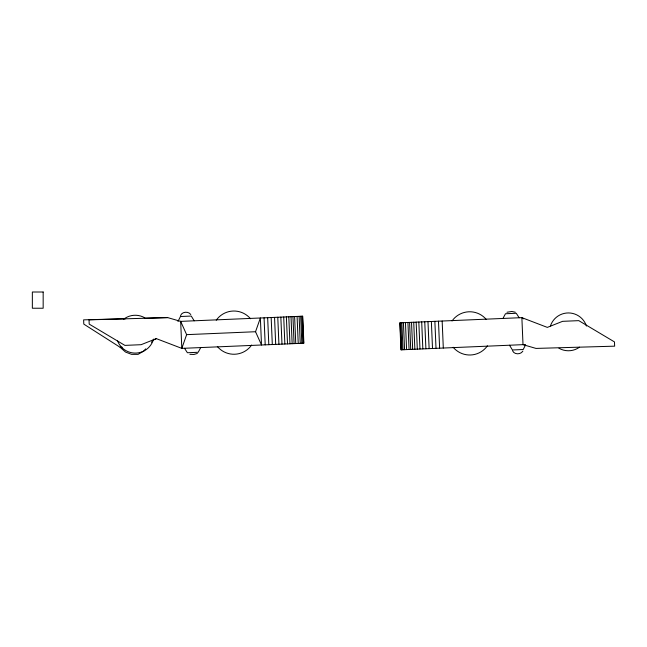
<?xml version="1.0" encoding="UTF-8"?>
<svg xmlns="http://www.w3.org/2000/svg" width="647" height="647" viewBox="0 0 647 647"><rect width="100%" height="100%" fill="white"/><g stroke="black" fill="none" stroke-linecap="round" stroke-linejoin="round"><path stroke-width="0.97" d="M186.635 334.645L181.807 348.377L156.348 338.64L141.095 344.697L124.895 345.385L89.205 324.115L89.027 319.853L167.686 317.604L180.667 321.373L186.635 334.645L255.541 331.725L260.369 317.992L261.517 344.997L255.541 331.725M180.529 315.72C181.839 311.563 188.423 311.045 190.784 314.523M177.965 321.486L180.456 316.512L191.261 316.051L194.165 320.799M525.299 345.369L523.221 349.509L512.416 349.97L509.512 345.223M200.716 347.576L198.208 352.283L187.404 352.744L184.508 348.264M502.962 318.445L505.469 313.746L516.274 313.285L519.169 317.758M522.873 351.078C520.819 354.742 514.211 354.791 512.553 350.755M145.64 348.895L143.691 351.119L138.078 354.362L131.592 354.362L125.526 352.057L120.18 347.334L83.803 324.115L83.625 319.853L125.655 318.728M151.463 342.239L153.412 340.015L156.348 338.64M197.343 353.448L193.946 354.459L189.878 354.321M506.989 312.242L511.842 311.482L515.311 312.202M120.18 347.334L122.178 347.188M180.335 321.389L302.715 316.197L303.864 343.201L181.807 348.377L180.667 321.373M525.437 344.552L400.962 349.833L399.814 322.829L521.87 317.645L547.33 327.39L562.583 321.333L578.782 320.645L614.472 341.915L614.65 346.169L535.991 348.418L523.011 344.649L521.87 317.645L523.463 318.85M144.669 318.219L167.686 317.604M442.16 321.033L443.308 348.037M438.472 321.187L439.62 348.191M434.865 321.341L436.013 348.345M431.363 321.486L432.511 348.49M427.982 321.632L429.131 348.636M424.756 321.769L425.904 348.773M421.69 321.899L422.839 348.903M418.819 322.02L419.968 349.024M416.158 322.133L417.307 349.137M413.724 322.238L414.873 349.243M411.524 322.327L412.673 349.331M409.591 322.408L410.732 349.42M407.917 322.481L409.066 349.485M405.451 322.586L406.591 349.59M403.421 322.675L404.569 349.679M401.844 322.74L402.992 349.744M400.719 322.788L401.868 349.792M400.04 322.821L401.189 349.825M302.489 316.205L303.637 343.209M301.809 316.229L302.958 343.242M300.685 316.278L301.834 343.29M299.108 316.351L300.257 343.355M297.086 316.432L298.227 343.436M294.611 316.537L295.76 343.541M292.945 316.609L294.086 343.614M291.004 316.69L292.153 343.694M288.805 316.787L289.953 343.792M286.37 316.884L287.519 343.897M283.709 316.998L284.858 344.01M280.838 317.119L281.987 344.131M277.773 317.256L278.922 344.261M274.546 317.394L275.695 344.398M271.166 317.531L272.314 344.536M267.664 317.685L268.812 344.689M264.057 317.839L265.205 344.843M251.634 345.061A21.626 21.626 0 0 1 217.36 346.517M216.244 320.216A21.626 21.626 0 0 1 250.518 318.761M153.533 339.109A18.925 18.925 0 0 1 117.584 340.912M123.391 319.44A18.925 18.925 0 0 1 144.766 317.806M487.434 345.813A21.626 21.626 0 0 1 453.159 347.269M452.043 320.961A21.626 21.626 0 0 1 486.318 319.505M579.494 347.188A18.925 18.925 0 0 1 558.911 348.215M550.427 325.975A18.925 18.925 0 0 1 586.425 326.056M43.163 292.007L32.35 292.007L32.35 308.231L43.163 308.231L43.163 292.007"/></g></svg>
